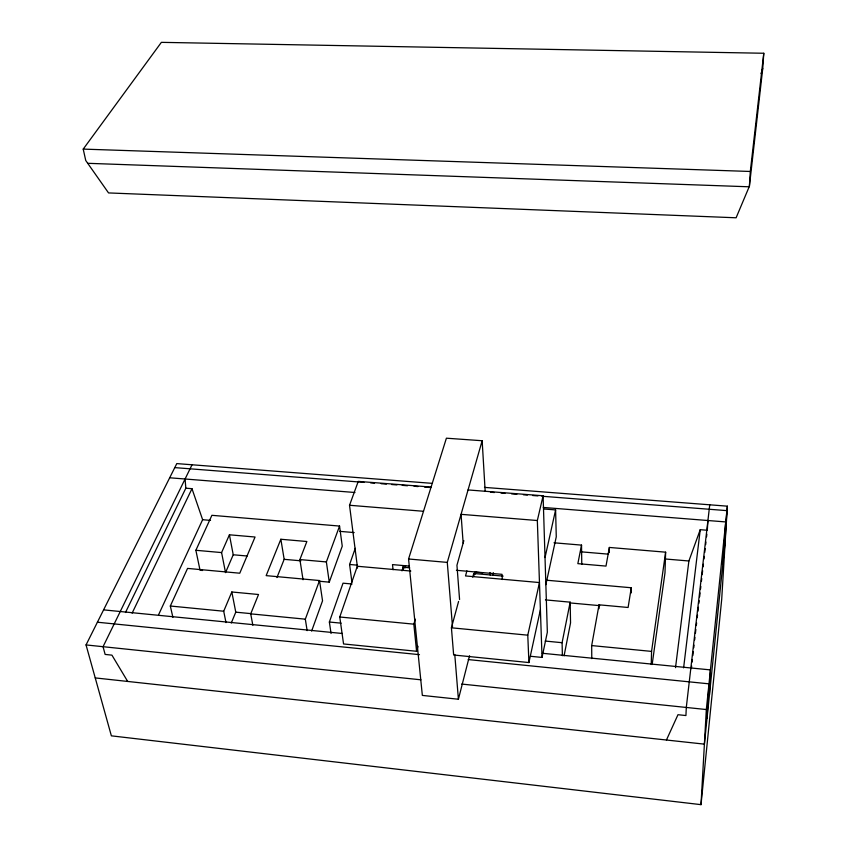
<?xml version="1.0" encoding="UTF-8"?>
<svg xmlns="http://www.w3.org/2000/svg" width="847" height="847" viewBox="0 0 847 847"><rect width="100%" height="100%" fill="white"/><g stroke="black" fill="none" stroke-linecap="round" stroke-linejoin="round"><path stroke-width="1.27" d="M609.353 552.604L609.353 547.448L665.626 552.18L664.99 572.879L652.148 664.503M631.206 592.953L631.28 587.754L547.077 580.259M651.237 664.493L651.565 651.396L665.626 552.18M709.447 694.847L710.432 669.903L542.292 653.27M431.79 483.319L176.79 463.595L86.045 644.927L111.37 735.842L701.009 804.65L706.334 709.542L727.361 506.167L484.484 487.385M707.033 718.394L708.992 683.836L468.179 659.569M724.841 544.494L726.895 510.635L541.879 496.226M727.361 506.167L721.686 599.538L701.009 804.65M749.394 186.255L750.315 171.465L763.782 53.255L161.375 42.35L83.218 149.104L85.738 160.496L108.543 192.925L736.107 217.785L749.394 186.255L762.734 68.533L763.782 53.255M707.923 520.524L707.309 530.264L700.236 529.693L688.886 560.989L675.514 667.658M722.862 563.88L725.731 521.932L543.298 507.448M725.307 539.994L704.397 744.142L95.235 677.918M709.744 504.812L686.292 707.457L685.932 715.546L677.981 714.709L666.441 740.013M691.343 668.611L691.65 665.996M692.094 662.089L692.401 659.474M692.846 655.557L693.301 651.639M693.757 647.733L694.053 645.118M694.656 639.898L694.964 637.283M695.408 633.376L695.863 629.459M696.319 625.541L696.615 622.926M697.219 617.707L697.515 615.102M697.97 611.185L698.426 607.267M698.87 603.35L699.177 600.745M699.633 596.828L700.077 592.911M700.533 588.993L700.829 586.389M701.432 581.169L701.74 578.554M702.184 574.637L702.639 570.73M703.095 566.812L703.391 564.197M703.995 558.978L704.302 556.373M704.746 552.456L705.202 548.538M705.657 544.621L705.953 542.016M706.557 536.797L706.853 534.182M683.614 667.849L700.236 529.693M631.28 587.754L628.103 607.479L599.02 604.811L591.682 645.573L591.778 658.617M609.353 547.448L605.997 566.092L577.845 563.647L581.529 545.108L554.012 542.8M564.07 655.885L570.55 622.873L570.169 602.164L545.436 599.888M562.387 655.705L562.09 642.704L570.169 602.164M530.402 656.266L542.038 657.431L547.342 632.19L543.096 495.781L468.052 489.937M458.587 601.434L451.419 627.796L453.653 654.996L528.92 662.555L540.397 609.766M545.86 584.663L556.267 536.818L555.6 509.915L543.732 508.973M528.92 662.555L527.776 635.176L539.465 582.556L465.522 575.939L466.919 570.836M545.023 557.548L555.6 509.915M542.038 657.431L537.337 520.524L543.096 495.781M492.721 575.261L493.367 572.72M485.183 491.451L482.155 440.736L446.401 438.195L408.561 558.988L422.346 695.408L458.407 699.241L469.545 655.716M472.753 577.199L473.748 573.493L503.16 576.108M475.125 574.245L475.792 571.736M463.828 540.651L456.946 565.256L459.572 599.549M452.52 626.865L447.28 562.397L482.155 440.736M410.827 571.047L357.318 566.251L339.763 616.997L343.554 643.953L416.576 651.279L418.026 646.282M416.576 651.279L413.823 624.165L415.305 619.178M404.813 568.168L405.597 565.68M401.997 570.867L403.151 567.204L409.652 567.786M761.051 73.604L762.734 68.533M331.05 633.514L329.367 622.026L343.024 583.181L352.077 584.007M351.928 582.207L349.599 564.473L355.274 548.305M311.622 631.079L322.538 600.819L319.531 580.544L266.159 575.632L280.855 539.253L306.858 541.508L299.891 559.571L303.046 579.75M318.779 581.19L329.271 582.154L342.252 546.167L339.552 526.061L211.898 515.315L195.869 550.285L199.786 569.015M357.55 568.051L349.525 505.267L358.26 481.392L431.091 487.057M307.143 630.634L305.322 619.178L319.531 580.544M329.271 582.154L326.37 561.932L339.552 526.061M276.937 577.569L284.168 559.327L280.855 539.253M252.851 625.266L250.712 613.853L258.526 594.509L231.834 591.979L223.714 611.227L226.001 622.609M231.273 623.021L235.773 612.169L231.834 591.979M229.421 534.796L233.232 554.774L225.524 572.614L221.586 552.583L229.421 534.796L255.053 537.019L239.765 573.207L187.558 568.411L170.321 606.018L172.904 617.347M158.527 614.869L202.624 519.709L191.983 488.687L185.832 488.2L125.472 612.519M132.111 613.175L191.983 488.687M192.036 464.781L103.048 646.706L105.134 654.424L111.931 655.144L127.685 681.443M83.218 149.104L750.315 171.465M87.749 163.312L749.193 186.795M174.778 467.618L363.998 482.367M370.584 482.875L374.533 483.182M381.118 483.701L386.391 484.113M391.663 484.516L396.936 484.929M402.209 485.342L407.481 485.755M414.067 486.263L418.016 486.57M424.612 487.089L429.874 487.501M490.487 492.223L494.447 492.531M501.032 493.039L504.992 493.346M511.577 493.865L516.85 494.277M523.435 494.786L527.385 495.093M532.657 495.506L537.93 495.918M169.686 477.782L354.967 492.499M349.525 505.267L423.5 511.281M537.337 520.524L461.064 514.33L463.15 543.107M202.624 519.709L210.532 520.376M339.679 531.344L354.173 532.572M580.83 551.81L608.506 554.16M665.17 558.978L688.886 560.989M408.561 558.988L447.28 562.397M409.461 566.114L392.5 564.6L393.061 569.745M456.406 570.285L502.049 574.34L502.324 579.528M474.945 572.149L482.599 572.826M195.869 550.285L221.586 552.583M299.891 559.571L326.37 561.932M349.599 564.473L357.265 565.161M233.232 554.774L247.186 556.013M284.168 559.327L300.897 560.82M569.83 602.905L599.761 605.658M200.051 570.264L202.592 570.497M339.763 616.997L413.823 624.165M451.419 627.796L527.776 635.176M545.193 641.052L562.09 642.704M591.682 645.573L651.565 651.396M235.773 612.169L250.871 613.63M170.321 606.018L223.714 611.227M250.712 613.853L305.322 619.178M329.367 622.026L341.14 623.17M103.588 609.872L342.442 633.503M97.405 622.217L419.487 654.667M86.045 644.927L420.938 679.813M461.657 684.058L706.334 709.542M402.971 565.531L403.373 569.353M185.07 479.01L185.832 488.2M454.775 654.498L458.407 699.241M473.748 573.493L473.928 576.087M490.021 572.498L490.18 575.071M581.529 545.108L581.773 564.377M599.02 604.811L599.041 608.697"/></g></svg>
